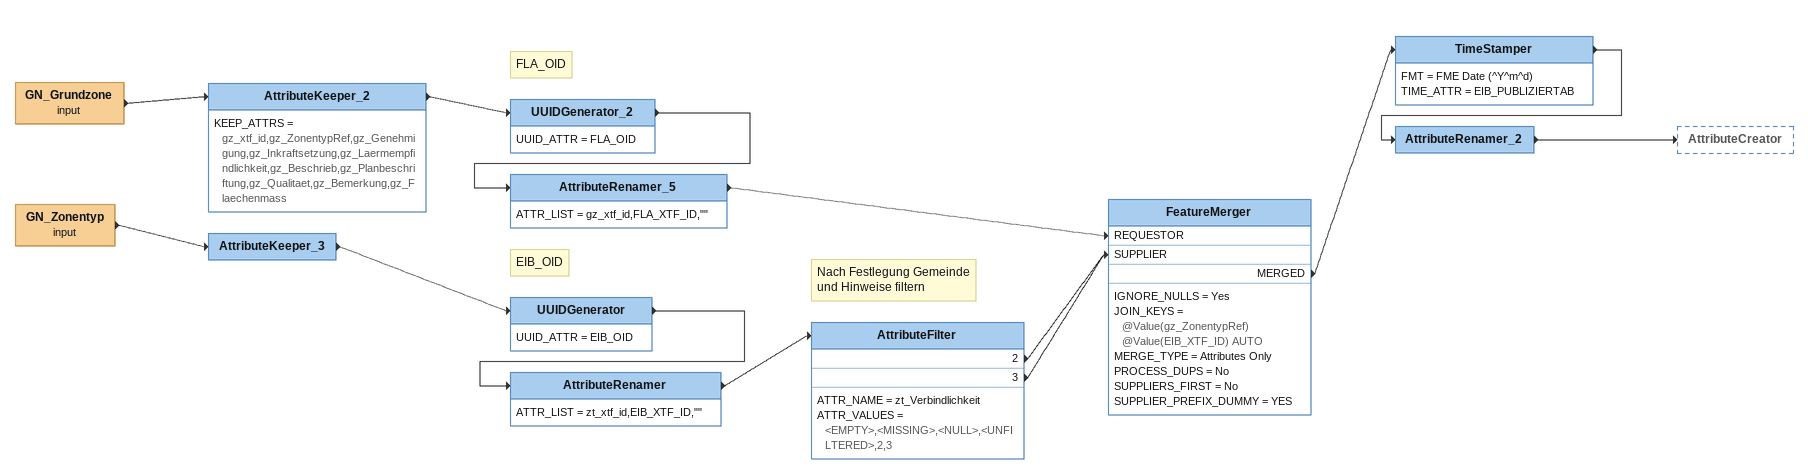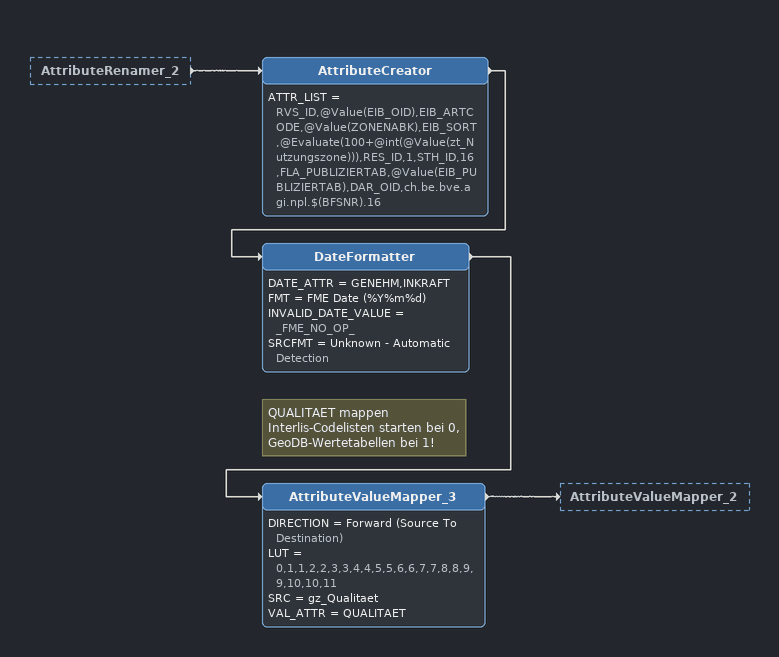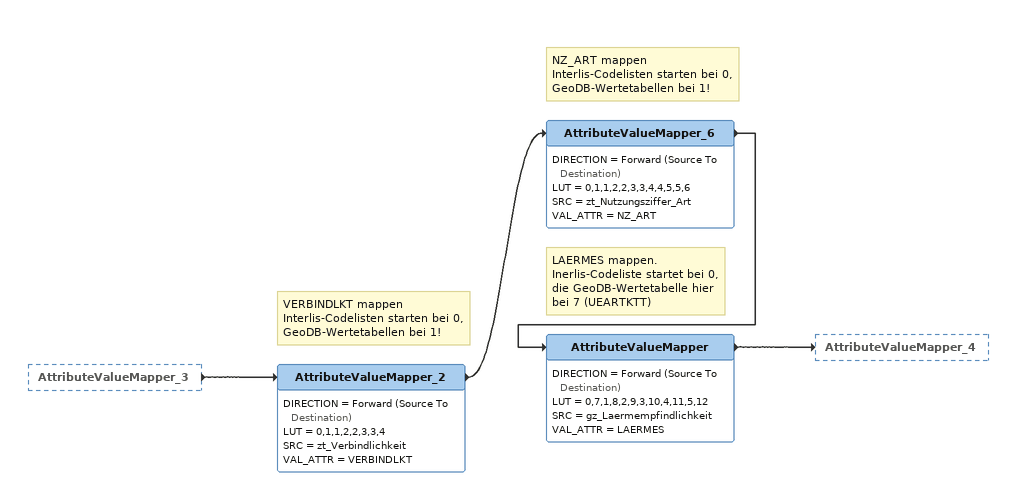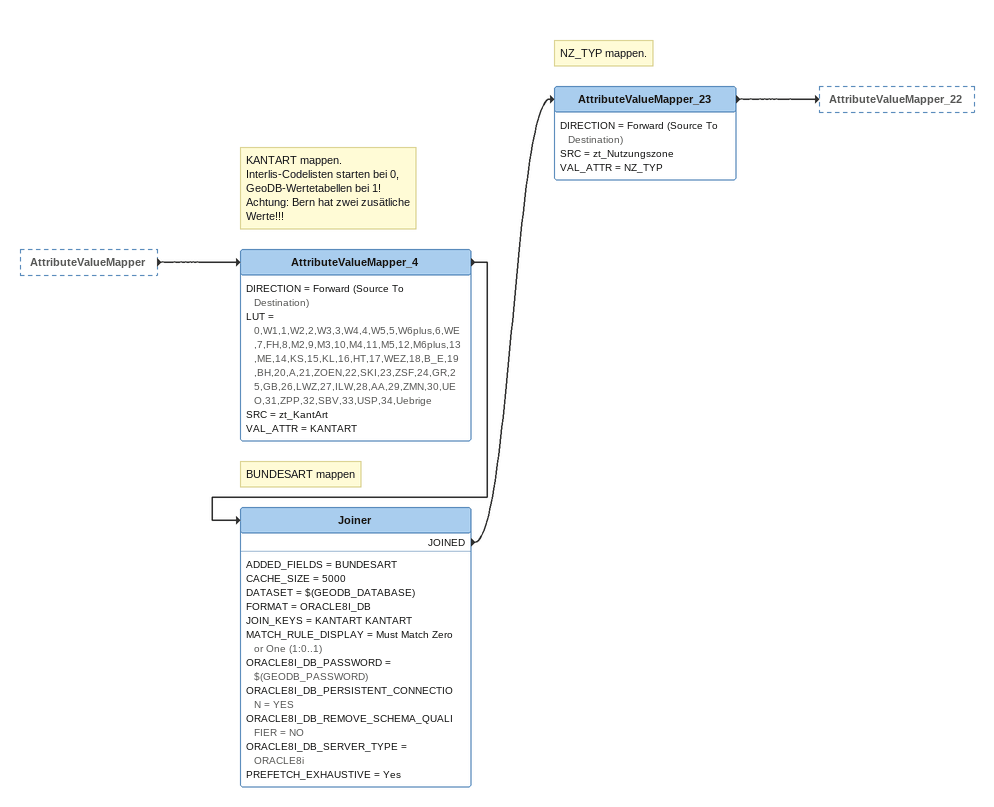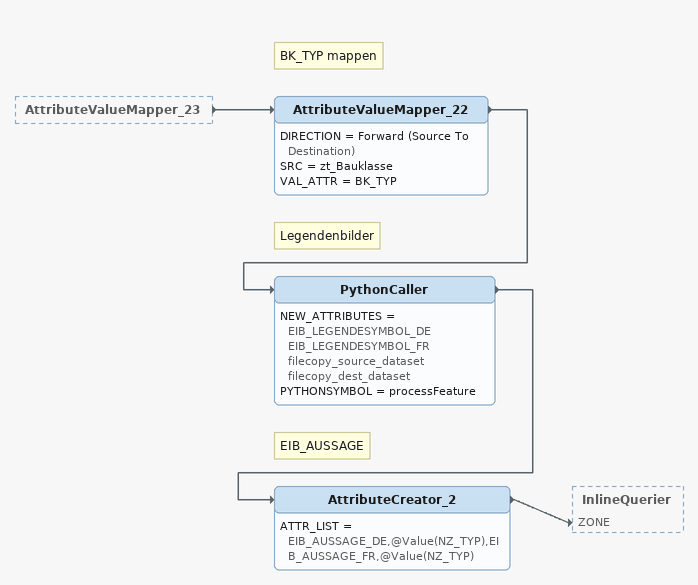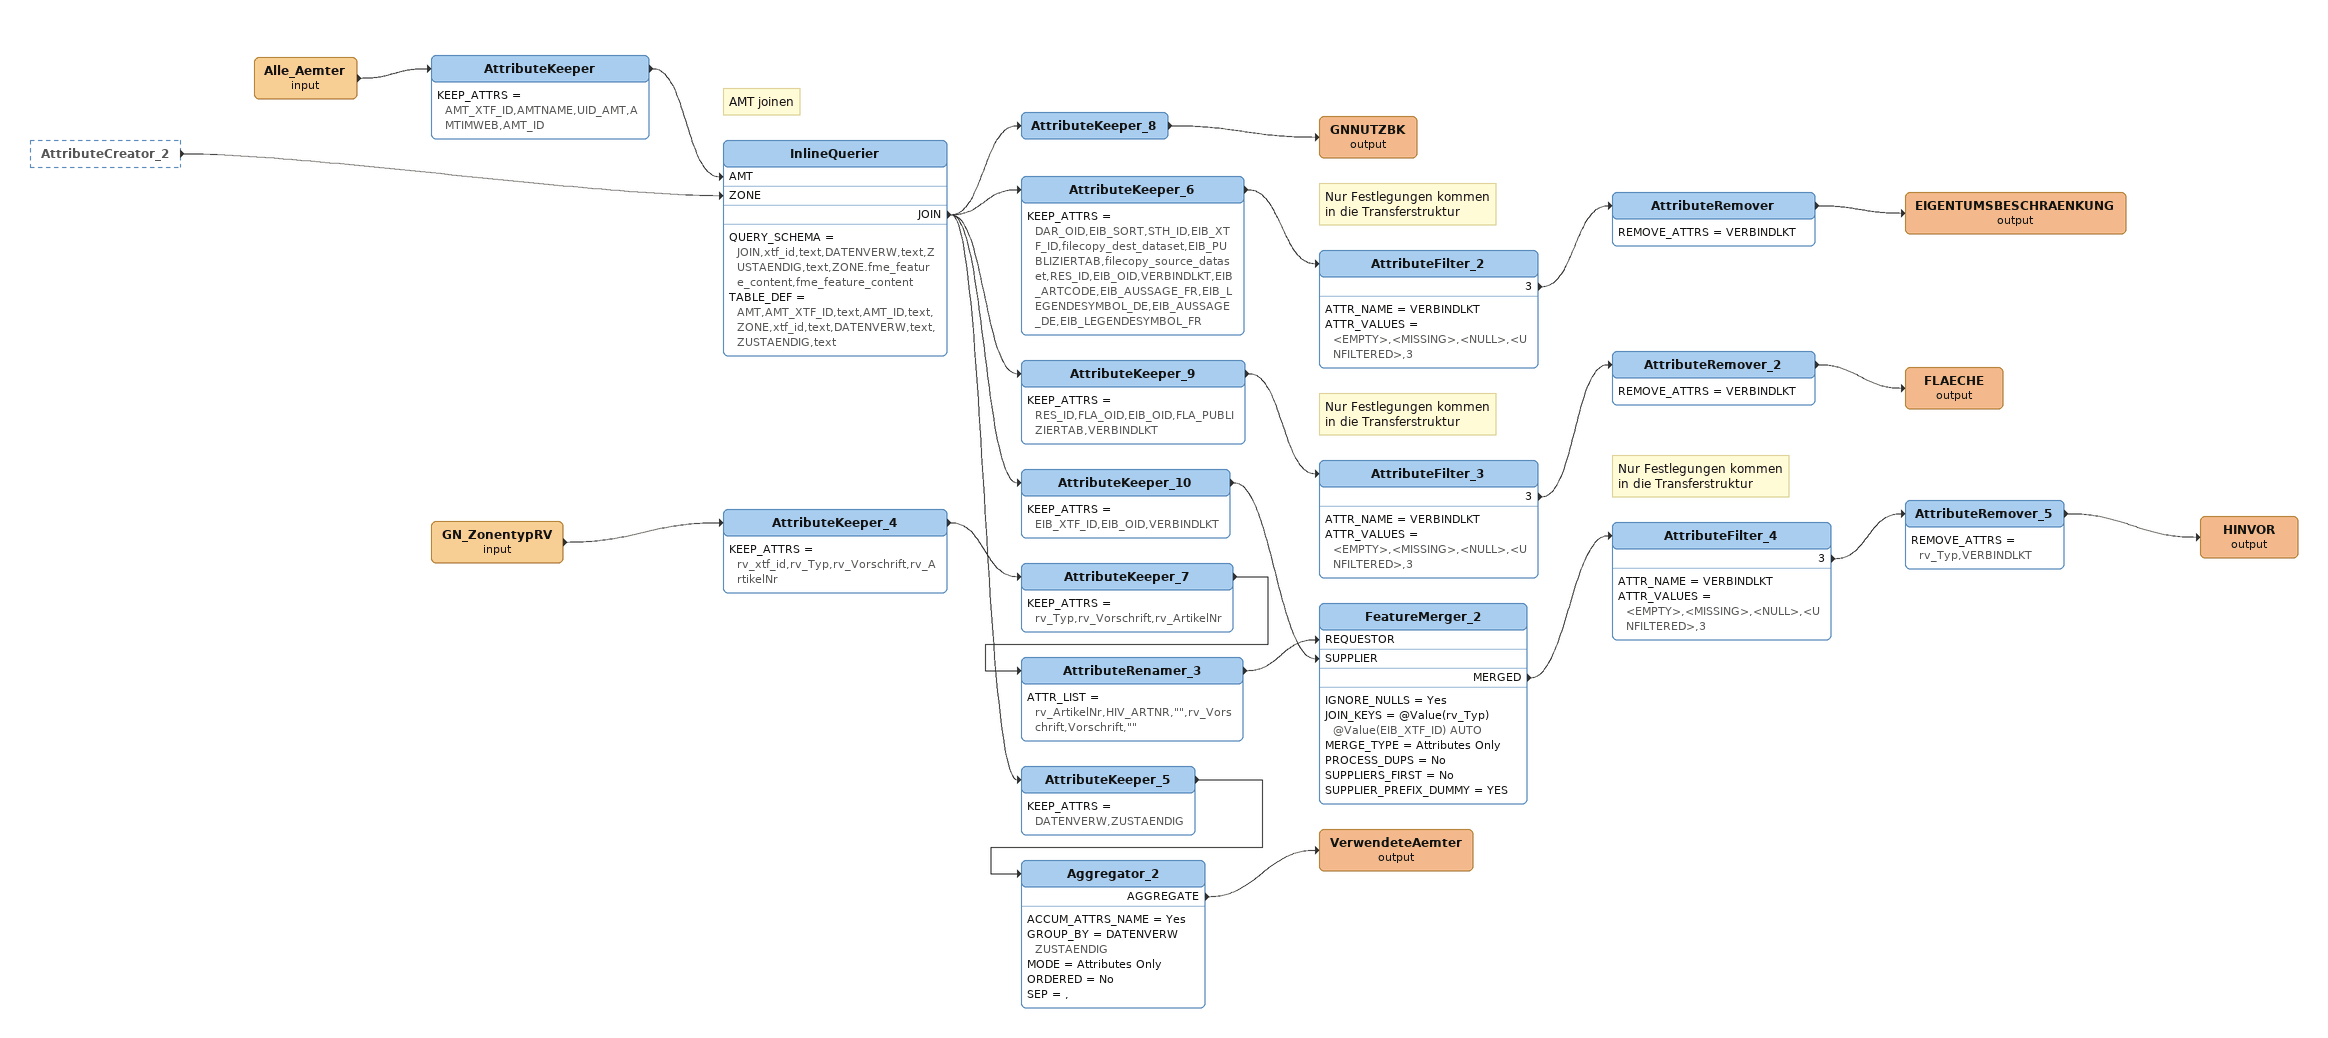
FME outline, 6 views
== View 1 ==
GN_Zonentyp (input)
    -> AttributeKeeper_3
AttributeKeeper_3
    -> UUIDGenerator
Note: EIB_OID
UUIDGenerator
    UUID_ATTR = EIB_OID
    -> AttributeRenamer
AttributeRenamer
    ATTR_LIST = zt_xtf_id,EIB_XTF_ID,""
    -> AttributeFilter
Note: Nach Festlegung Gemeinde / und Hinweise filtern
AttributeFilter
    ATTR_NAME = zt_Verbindlichkeit
    ATTR_VALUES = <EMPTY>,<MISSING>,<NULL>,<UNFILTERED>,2,3
    2 -> FeatureMerger [SUPPLIER]
    3 -> FeatureMerger [SUPPLIER]
GN_Grundzone (input)
    -> AttributeKeeper_2
AttributeKeeper_2
    KEEP_ATTRS = gz_xtf_id,gz_ZonentypRef,gz_Genehmigung,gz_Inkraftsetzung,gz_Laermempfindlichkeit,gz_Beschrieb,gz_Planbeschriftung,gz_Qualitaet,gz_Bemerkung,gz_Flaechenmass
    -> UUIDGenerator_2
Note: FLA_OID
UUIDGenerator_2
    UUID_ATTR = FLA_OID
    -> AttributeRenamer_5
AttributeRenamer_5
    ATTR_LIST = gz_xtf_id,FLA_XTF_ID,""
    -> FeatureMerger [REQUESTOR]
FeatureMerger
    IGNORE_NULLS = Yes
    JOIN_KEYS = @Value(gz_ZonentypRef) @Value(EIB_XTF_ID) AUTO
    MERGE_TYPE = Attributes Only
    PROCESS_DUPS = No
    SUPPLIERS_FIRST = No
    SUPPLIER_PREFIX_DUMMY = YES
    MERGED -> TimeStamper
TimeStamper
    FMT = FME Date (^Y^m^d)
    TIME_ATTR = EIB_PUBLIZIERTAB
    -> AttributeRenamer_2
AttributeRenamer_2
    -> AttributeCreator

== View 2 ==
AttributeRenamer_2 [outside]
    -> AttributeCreator
AttributeCreator
    ATTR_LIST = RVS_ID,@Value(EIB_OID),EIB_ARTCODE,@Value(ZONENABK),EIB_SORT,@Evaluate(100+@int(@Value(zt_Nutzungszone))),RES_ID,1,STH_ID,16,FLA_PUBLIZIERTAB,@Value(EIB_PUBLIZIERTAB),DAR_OID,ch.be.bve.agi.npl.$(BFSNR).16
    -> DateFormatter
DateFormatter
    DATE_ATTR = GENEHM,INKRAFT
    FMT = FME Date (%Y%m%d)
    INVALID_DATE_VALUE = _FME_NO_OP_
    SRCFMT = Unknown - Automatic Detection
    -> AttributeValueMapper_3
Note: QUALITAET mappen / Interlis-Codelisten starten bei 0, / GeoDB-Wertetabellen bei 1!
AttributeValueMapper_3
    DIRECTION = Forward (Source To Destination)
    LUT = 0,1,1,2,2,3,3,4,4,5,5,6,6,7,7,8,8,9,9,10,10,11
    SRC = gz_Qualitaet
    VAL_ATTR = QUALITAET
    -> AttributeValueMapper_2

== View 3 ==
AttributeValueMapper_3 [outside]
    -> AttributeValueMapper_2
Note: VERBINDLKT mappen / Interlis-Codelisten starten bei 0, / GeoDB-Wertetabellen bei 1!
AttributeValueMapper_2
    DIRECTION = Forward (Source To Destination)
    LUT = 0,1,1,2,2,3,3,4
    SRC = zt_Verbindlichkeit
    VAL_ATTR = VERBINDLKT
    -> AttributeValueMapper_6
Note: NZ_ART mappen / Interlis-Codelisten starten bei 0, / GeoDB-Wertetabellen bei 1!
AttributeValueMapper_6
    DIRECTION = Forward (Source To Destination)
    LUT = 0,1,1,2,2,3,3,4,4,5,5,6
    SRC = zt_Nutzungsziffer_Art
    VAL_ATTR = NZ_ART
    -> AttributeValueMapper
Note: LAERMES mappen. / Inerlis-Codeliste startet bei 0, / die GeoDB-Wertetabelle hier / bei 7 (UEARTKTT)
AttributeValueMapper
    DIRECTION = Forward (Source To Destination)
    LUT = 0,7,1,8,2,9,3,10,4,11,5,12
    SRC = gz_Laermempfindlichkeit
    VAL_ATTR = LAERMES
    -> AttributeValueMapper_4

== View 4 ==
AttributeValueMapper [outside]
    -> AttributeValueMapper_4
Note: KANTART mappen. / Interlis-Codelisten starten bei 0, / GeoDB-Wertetabellen bei 1! / Achtung: Bern hat zwei zusätliche / Werte!!!
AttributeValueMapper_4
    DIRECTION = Forward (Source To Destination)
    LUT = 0,W1,1,W2,2,W3,3,W4,4,W5,5,W6plus,6,WE,7,FH,8,M2,9,M3,10,M4,11,M5,12,M6plus,13,ME,14,KS,15,KL,16,HT,17,WEZ,18,B_E,19,BH,20,A,21,ZOEN,22,SKI,23,ZSF,24,GR,25,GB,26,LWZ,27,ILW,28,AA,29,ZMN,30,UEO,31,ZPP,32,SBV,33,USP,34,Uebrige
    SRC = zt_KantArt
    VAL_ATTR = KANTART
    -> Joiner
Note: BUNDESART mappen
Joiner
    ADDED_FIELDS = BUNDESART
    CACHE_SIZE = 5000
    DATASET = $(GEODB_DATABASE)
    FORMAT = ORACLE8I_DB
    JOIN_KEYS = KANTART KANTART
    MATCH_RULE_DISPLAY = Must Match Zero or One (1:0..1)
    ORACLE8I_DB_PASSWORD = $(GEODB_PASSWORD)
    ORACLE8I_DB_PERSISTENT_CONNECTION = YES
    ORACLE8I_DB_REMOVE_SCHEMA_QUALIFIER = NO
    ORACLE8I_DB_SERVER_TYPE = ORACLE8i
    PREFETCH_EXHAUSTIVE = Yes
    JOINED -> AttributeValueMapper_23
Note: NZ_TYP mappen.
AttributeValueMapper_23
    DIRECTION = Forward (Source To Destination)
    SRC = zt_Nutzungszone
    VAL_ATTR = NZ_TYP
    -> AttributeValueMapper_22

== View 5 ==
AttributeValueMapper_23 [outside]
    -> AttributeValueMapper_22
Note: BK_TYP mappen
AttributeValueMapper_22
    DIRECTION = Forward (Source To Destination)
    SRC = zt_Bauklasse
    VAL_ATTR = BK_TYP
    -> PythonCaller
Note: Legendenbilder
PythonCaller
    NEW_ATTRIBUTES = EIB_LEGENDESYMBOL_DE EIB_LEGENDESYMBOL_FR filecopy_source_dataset filecopy_dest_dataset
    PYTHONSYMBOL = processFeature
    -> AttributeCreator_2
Note: EIB_AUSSAGE
AttributeCreator_2
    ATTR_LIST = EIB_AUSSAGE_DE,@Value(NZ_TYP),EIB_AUSSAGE_FR,@Value(NZ_TYP)
    -> InlineQuerier [ZONE]

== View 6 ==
AttributeCreator_2 [outside]
    -> InlineQuerier [ZONE]
Alle_Aemter (input)
    -> AttributeKeeper
AttributeKeeper
    KEEP_ATTRS = AMT_XTF_ID,AMTNAME,UID_AMT,AMTIMWEB,AMT_ID
    -> InlineQuerier [AMT]
Note: AMT joinen
InlineQuerier
    QUERY_SCHEMA = JOIN,xtf_id,text,DATENVERW,text,ZUSTAENDIG,text,ZONE.fme_feature_content,fme_feature_content
    TABLE_DEF = AMT,AMT_XTF_ID,text,AMT_ID,text,ZONE,xtf_id,text,DATENVERW,text,ZUSTAENDIG,text
    JOIN -> AttributeKeeper_5
    JOIN -> AttributeKeeper_6
    JOIN -> AttributeKeeper_8
    JOIN -> AttributeKeeper_9
    JOIN -> AttributeKeeper_10
AttributeKeeper_8
    -> GNNUTZBK (output)
GNNUTZBK (output)
AttributeKeeper_6
    KEEP_ATTRS = DAR_OID,EIB_SORT,STH_ID,EIB_XTF_ID,filecopy_dest_dataset,EIB_PUBLIZIERTAB,filecopy_source_dataset,RES_ID,EIB_OID,VERBINDLKT,EIB_ARTCODE,EIB_AUSSAGE_FR,EIB_LEGENDESYMBOL_DE,EIB_AUSSAGE_DE,EIB_LEGENDESYMBOL_FR
    -> AttributeFilter_2
Note: Nur Festlegungen kommen / in die Transferstruktur
AttributeFilter_2
    ATTR_NAME = VERBINDLKT
    ATTR_VALUES = <EMPTY>,<MISSING>,<NULL>,<UNFILTERED>,3
    3 -> AttributeRemover
AttributeRemover
    REMOVE_ATTRS = VERBINDLKT
    -> EIGENTUMSBESCHRAENKUNG (output)
EIGENTUMSBESCHRAENKUNG (output)
AttributeKeeper_9
    KEEP_ATTRS = RES_ID,FLA_OID,EIB_OID,FLA_PUBLIZIERTAB,VERBINDLKT
    -> AttributeFilter_3
Note: Nur Festlegungen kommen / in die Transferstruktur
AttributeFilter_3
    ATTR_NAME = VERBINDLKT
    ATTR_VALUES = <EMPTY>,<MISSING>,<NULL>,<UNFILTERED>,3
    3 -> AttributeRemover_2
AttributeRemover_2
    REMOVE_ATTRS = VERBINDLKT
    -> FLAECHE (output)
FLAECHE (output)
AttributeKeeper_10
    KEEP_ATTRS = EIB_XTF_ID,EIB_OID,VERBINDLKT
    -> FeatureMerger_2 [SUPPLIER]
AttributeKeeper_5
    KEEP_ATTRS = DATENVERW,ZUSTAENDIG
    -> Aggregator_2
Aggregator_2
    ACCUM_ATTRS_NAME = Yes
    GROUP_BY = DATENVERW ZUSTAENDIG
    MODE = Attributes Only
    ORDERED = No
    SEP = ,
    AGGREGATE -> VerwendeteAemter (output)
VerwendeteAemter (output)
GN_ZonentypRV (input)
    -> AttributeKeeper_4
AttributeKeeper_4
    KEEP_ATTRS = rv_xtf_id,rv_Typ,rv_Vorschrift,rv_ArtikelNr
    -> AttributeKeeper_7
AttributeKeeper_7
    KEEP_ATTRS = rv_Typ,rv_Vorschrift,rv_ArtikelNr
    -> AttributeRenamer_3
AttributeRenamer_3
    ATTR_LIST = rv_ArtikelNr,HIV_ARTNR,"",rv_Vorschrift,Vorschrift,""
    -> FeatureMerger_2 [REQUESTOR]
FeatureMerger_2
    IGNORE_NULLS = Yes
    JOIN_KEYS = @Value(rv_Typ) @Value(EIB_XTF_ID) AUTO
    MERGE_TYPE = Attributes Only
    PROCESS_DUPS = No
    SUPPLIERS_FIRST = No
    SUPPLIER_PREFIX_DUMMY = YES
    MERGED -> AttributeFilter_4
Note: Nur Festlegungen kommen / in die Transferstruktur
AttributeFilter_4
    ATTR_NAME = VERBINDLKT
    ATTR_VALUES = <EMPTY>,<MISSING>,<NULL>,<UNFILTERED>,3
    3 -> AttributeRemover_5
AttributeRemover_5
    REMOVE_ATTRS = rv_Typ,VERBINDLKT
    -> HINVOR (output)
HINVOR (output)
